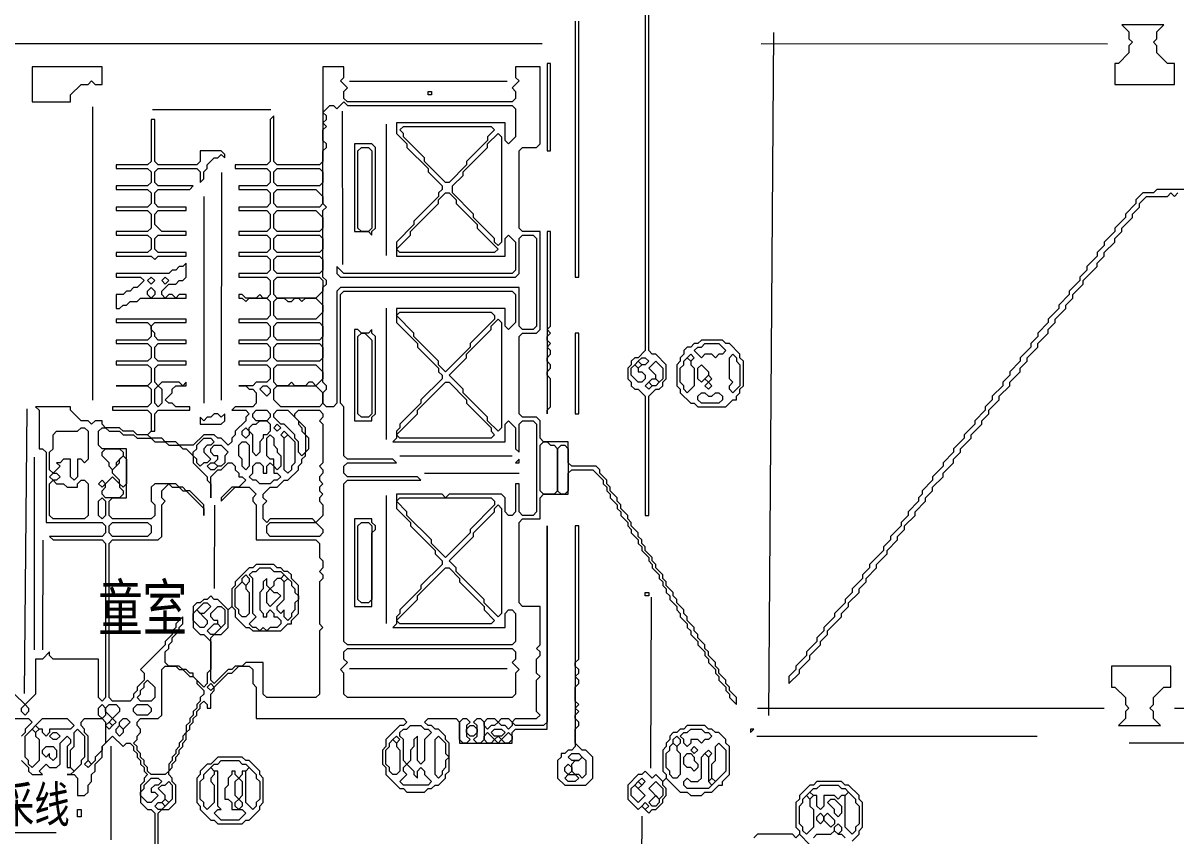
# Model space of a CAD drawing. Extents: x 10 to 1981, y 11 to 1392.
# Drawn here: x 517.4 to 846.4, y 604.5 to 836.5 of the extents above; entities that cross this region are included whole.
import ezdxf

# ---------------------------------------------------------------- set-up
doc = ezdxf.new("R2010")
doc.units = 0
for name, color, linetype, lineweight in [('OCR_TEXT', 6, 'Continuous', 0), ('TRACE_CURVE', 6, 'Continuous', 0), ('TRACE_STRAIGHT', 5, 'Continuous', 0), ('TRACE_TEXT_SYMBOL', 6, 'Continuous', 0)]:
    doc.layers.add(name, color=color, linetype=linetype, lineweight=lineweight)
doc.styles.add('wqy-unicode', font='wqy-unicode.lff')

msp = doc.modelspace()

# ---------------------------------------------------------------- linework, layer by layer
at = {"layer": 'TRACE_CURVE', "color": 6}
for points in [[(691, 739), (690, 738), (690, 735), (691, 734), (691, 733), (692, 732), (693, 732), (695, 730), (695, 696), (696, 696), (696, 730), (698, 732), (699, 732), (700, 733), (700, 734), (701, 735), (701, 739), (698, 742), (697, 742), (696, 743), (696, 843)], [(695, 843), (695, 743), (693, 741), (692, 741), (691, 740), (691, 739)], [(675, 837), (675, 764), (676, 764), (676, 837)], [(603, 824), (603, 797), (602, 796), (590, 796), (589, 797), (589, 810), (588, 809), (588, 797), (587, 796), (578, 796), (578, 795), (587, 795), (588, 794), (588, 791), (587, 790), (579, 790), (579, 789), (587, 789), (588, 788), (588, 785), (587, 784), (579, 784), (579, 783), (587, 783), (588, 782), (588, 778), (587, 777), (579, 777), (579, 776), (587, 776), (588, 775), (588, 772), (587, 771), (579, 771), (579, 770), (587, 770), (588, 769), (588, 766), (587, 765), (579, 765), (579, 764), (587, 764), (588, 763), (588, 759), (587, 758), (586, 758), (585, 759), (584, 758), (581, 758), (580, 759), (579, 759), (579, 758), (580, 758), (581, 757), (582, 758), (587, 758), (588, 757), (588, 753), (587, 752), (579, 752), (579, 751), (587, 751), (588, 750), (588, 747)], [(659, 778), (659, 800), (660, 801), (664, 801), (665, 802), (665, 824), (658, 824), (658, 821), (659, 820), (657, 818), (658, 817), (658, 815), (657, 814), (610, 814), (609, 815), (609, 817), (610, 818), (608, 820), (609, 821), (609, 824), (603, 824)], [(609, 814), (610, 813), (657, 813), (658, 812), (658, 804), (656, 802), (655, 803), (655, 808), (624, 808), (624, 805), (627, 802), (627, 801), (633, 795), (633, 794), (637, 790), (637, 789), (636, 788), (636, 787), (629, 780), (629, 779), (624, 774), (624, 770), (655, 770), (655, 775), (656, 776), (658, 774), (658, 766), (657, 765), (609, 765), (607, 767), (607, 765), (608, 764), (658, 764), (659, 765), (659, 775), (660, 776), (663, 776), (664, 775), (664, 750), (663, 749), (660, 749), (659, 750), (659, 761), (608, 761), (607, 760), (607, 728), (606, 727), (604, 727), (603, 728), (603, 731), (604, 732), (604, 733), (603, 734), (603, 761), (604, 762), (604, 763), (603, 764), (603, 783), (604, 784), (603, 785), (603, 800), (604, 801), (604, 802), (603, 803)], [(603, 803), (603, 806), (604, 807), (603, 808), (604, 809), (604, 810), (603, 811), (605, 813), (606, 813), (607, 812), (609, 814)], [(753, 671), (756, 674), (756, 675), (758, 677), (758, 678), (761, 681), (761, 682), (764, 685), (764, 686), (767, 689), (767, 690), (769, 692), (769, 693), (772, 696), (772, 697), (775, 700), (775, 701), (777, 703), (777, 704), (780, 707), (780, 708), (783, 711), (783, 712), (785, 714), (785, 715), (788, 718), (788, 719), (791, 722), (791, 723), (793, 725), (793, 726), (796, 729), (796, 730), (799, 733), (799, 734), (802, 737), (802, 738), (804, 740), (804, 741), (807, 744), (807, 745), (810, 748), (810, 749), (812, 751), (812, 752), (815, 755), (815, 756), (817, 758), (817, 759), (820, 762), (820, 763), (824, 767), (824, 768), (826, 770), (826, 771), (829, 774), (829, 775), (831, 777), (831, 778), (834, 781), (834, 782), (836, 784), (836, 785), (838, 787)], [(850, 789), (841, 789), (840, 788), (837, 788), (835, 786), (835, 785), (832, 782), (832, 781), (829, 778), (829, 777), (826, 774), (826, 773), (824, 771), (824, 770), (821, 767), (821, 766), (819, 764), (819, 763), (816, 760), (816, 759), (813, 756), (813, 755), (810, 752), (810, 751), (807, 748), (807, 747), (805, 745), (805, 744), (802, 741)], [(838, 787), (844, 787), (845, 788), (846, 787), (847, 788)], [(716, 652), (715, 653), (715, 654), (713, 656), (713, 657), (712, 658), (712, 659), (710, 661), (710, 662), (709, 663), (709, 664), (707, 666), (707, 667), (706, 668), (706, 669), (704, 671), (704, 672), (703, 673), (703, 674), (701, 676), (701, 677), (700, 678), (700, 679), (698, 681), (698, 682), (697, 683), (697, 684), (695, 686), (695, 687), (694, 688), (694, 689), (693, 690), (693, 691), (691, 693), (691, 694), (690, 695), (690, 696), (688, 698), (688, 699), (687, 700), (687, 701), (685, 703), (685, 704), (684, 705), (684, 706), (682, 708), (682, 709), (681, 710), (674, 710), (673, 711), (673, 717), (666, 717), (665, 718), (665, 723), (664, 724), (660, 724), (659, 725), (659, 747), (660, 748), (664, 748), (665, 749), (665, 777), (660, 777), (659, 778)], [(608, 759), (609, 760), (657, 760), (658, 759), (658, 751), (656, 749), (655, 750), (655, 755), (624, 755), (624, 751), (630, 745), (630, 744), (636, 738), (636, 737), (637, 736), (637, 735), (631, 729), (631, 728), (625, 722), (625, 721), (624, 720), (624, 718), (623, 717), (655, 717), (655, 722), (656, 723), (658, 721), (658, 715), (659, 714), (659, 722), (660, 723), (663, 723), (664, 722), (664, 697), (663, 696), (660, 696), (659, 697), (659, 705), (658, 705), (658, 697), (657, 696), (656, 696), (655, 697), (655, 701), (654, 702), (639, 702), (638, 701), (637, 702), (624, 702), (624, 698), (628, 694), (628, 693), (635, 686), (635, 685), (637, 683), (637, 682), (631, 676), (631, 675), (625, 669), (625, 668), (624, 667), (624, 665), (623, 664), (655, 664)], [(655, 664), (655, 668), (656, 669), (657, 669), (658, 668), (658, 660), (657, 659), (610, 659), (609, 660), (609, 705), (610, 706), (631, 706), (630, 707), (610, 707), (609, 708), (609, 710), (610, 711), (624, 711), (623, 712), (610, 712), (609, 713), (609, 727), (608, 728), (608, 759)], [(556, 733), (555, 734), (555, 738), (556, 739), (564, 739), (564, 740), (556, 740), (555, 741), (555, 744), (556, 745), (564, 745), (564, 746), (556, 746), (555, 747), (555, 748), (554, 749), (554, 750), (555, 751), (564, 751), (564, 752), (544, 752), (544, 751), (553, 751), (554, 750), (554, 747), (553, 746), (544, 746), (544, 745), (553, 745), (554, 744), (554, 741), (553, 740), (544, 740), (544, 739), (553, 739), (554, 738), (554, 734), (553, 733), (544, 733), (553, 733), (554, 732), (554, 728), (553, 727), (543, 727), (543, 726), (553, 726), (554, 725), (554, 720), (553, 719), (550, 719), (549, 720), (546, 720), (545, 721), (541, 721), (540, 722), (540, 723), (538, 723), (537, 722), (536, 723), (534, 723), (531, 726), (531, 727), (521, 727), (522, 726)], [(588, 747), (587, 746), (579, 746), (579, 745), (587, 745), (588, 744), (588, 741), (587, 740), (579, 740), (579, 739), (587, 739), (588, 738), (588, 735), (587, 734), (584, 734), (583, 733), (579, 733), (581, 733), (582, 732), (583, 732), (584, 731), (584, 728), (583, 727), (578, 727), (577, 726), (581, 726), (582, 725), (581, 724), (581, 723), (578, 720), (578, 719), (577, 718), (577, 717), (576, 716), (574, 718), (573, 718), (572, 719), (569, 719), (566, 716), (562, 716), (561, 717), (558, 717), (557, 718), (554, 718), (553, 719), (554, 720), (555, 720), (555, 725), (556, 726), (565, 726), (565, 727), (561, 727), (560, 728), (559, 728), (558, 729), (560, 731), (560, 732), (561, 733), (564, 733), (564, 734), (563, 733), (562, 734), (557, 734), (556, 733)], [(802, 741), (802, 740), (799, 737), (799, 736), (797, 734), (797, 733), (794, 730), (794, 729), (792, 727), (792, 726), (789, 723), (789, 722), (786, 719), (786, 718), (783, 715), (783, 714), (780, 711), (780, 710), (777, 707), (777, 706), (774, 703), (774, 702), (773, 701), (773, 700), (770, 697), (770, 696), (768, 694), (768, 693), (765, 690), (765, 689), (763, 687), (763, 686), (759, 682), (759, 681), (757, 679), (757, 678), (754, 675), (754, 674), (752, 672), (752, 671), (749, 668), (749, 667), (746, 664), (746, 663), (744, 661), (744, 660), (741, 657), (741, 656), (738, 653), (738, 652), (736, 650), (736, 648), (739, 651), (739, 652), (742, 655), (742, 656), (745, 659), (745, 660), (747, 662), (747, 663), (751, 667), (751, 668), (753, 670), (753, 671)], [(522, 726), (522, 715), (523, 715), (524, 714), (524, 694), (540, 694), (541, 693), (541, 691), (540, 690), (525, 690), (526, 689), (540, 689), (541, 688), (541, 644), (540, 643), (539, 644), (539, 655), (526, 655), (525, 656), (525, 657), (523, 655), (521, 655), (521, 645), (518, 642), (515, 645)], [(539, 720), (540, 721), (541, 721), (542, 720), (545, 720), (546, 719), (549, 719), (550, 718), (554, 718), (555, 717), (558, 717), (559, 716), (562, 716), (563, 715), (564, 715), (566, 713), (566, 711), (570, 707), (570, 706), (571, 705), (571, 701), (571, 707), (573, 709), (574, 709), (576, 711), (577, 711), (578, 710), (578, 709), (579, 708), (579, 707), (580, 707), (581, 706), (579, 704), (577, 704), (574, 701), (574, 700), (578, 704), (582, 704), (584, 702), (583, 701), (583, 700), (584, 699), (584, 689), (601, 689), (602, 688), (602, 684), (603, 683), (603, 681), (602, 680), (603, 679), (603, 678), (602, 677), (602, 665), (603, 664), (602, 663), (602, 645), (601, 644), (587, 644), (586, 645), (586, 654), (581, 654), (580, 653), (578, 653), (577, 652)], [(560, 660), (560, 661), (562, 663), (562, 664), (563, 665), (563, 667), (561, 665), (561, 664), (560, 663), (560, 662), (558, 660), (558, 659), (551, 652), (552, 651), (552, 649), (550, 647), (550, 646), (549, 645), (549, 644), (548, 643), (543, 643), (542, 644), (542, 688), (543, 689), (556, 689), (557, 690), (557, 699), (558, 700), (557, 701), (557, 703), (559, 705), (560, 704), (562, 704), (563, 703), (564, 703), (569, 698), (569, 696), (569, 699), (565, 703), (564, 703), (563, 704), (562, 704), (561, 705), (555, 705), (554, 704), (554, 700), (555, 699), (555, 696), (554, 695), (543, 695), (542, 696), (542, 700), (543, 701), (547, 701), (547, 715), (540, 715), (539, 716), (539, 720)], [(673, 702), (673, 708), (674, 709), (680, 709), (683, 706), (683, 705), (684, 704), (684, 703), (685, 702), (685, 701), (687, 699), (687, 698), (688, 697), (688, 696), (690, 694), (690, 693), (691, 692), (691, 691), (693, 689), (693, 688), (694, 687), (694, 686), (696, 684), (696, 683), (697, 682), (697, 681), (699, 679), (699, 678), (700, 677), (700, 676), (701, 675), (701, 674), (702, 673), (702, 672), (704, 670), (704, 669), (705, 668), (705, 667), (707, 665), (707, 664), (708, 663), (708, 662), (710, 660), (710, 659), (712, 657), (712, 656), (713, 655), (713, 654), (715, 652), (715, 651), (716, 650), (716, 649), (718, 647), (718, 646), (719, 645), (719, 644), (721, 642), (721, 644), (719, 646), (719, 647), (718, 648), (718, 649), (716, 651), (716, 652)], [(584, 638), (626, 638), (627, 637), (626, 636), (625, 636), (621, 632), (621, 630), (620, 629), (620, 625), (621, 624), (621, 622), (625, 618), (626, 618), (627, 617), (632, 617), (633, 618), (634, 618), (635, 619), (636, 619), (638, 621), (638, 622), (639, 623), (639, 631), (638, 632), (638, 633), (636, 635), (635, 635), (634, 636), (633, 636), (632, 637), (633, 638), (641, 638), (642, 637), (642, 631), (657, 631), (657, 634), (658, 635), (667, 635), (667, 693), (667, 637), (666, 636), (658, 636), (657, 637), (658, 638), (664, 638), (665, 639), (664, 640), (664, 649), (665, 650), (664, 651), (664, 655), (665, 656), (665, 657), (664, 658), (665, 659), (665, 670), (660, 670), (659, 671), (659, 694), (660, 695), (665, 695), (665, 701), (666, 702), (673, 702)], [(577, 652), (576, 652), (572, 648), (571, 649), (571, 661), (572, 662), (574, 662), (576, 664), (576, 669), (577, 670), (578, 669), (578, 667), (581, 664), (582, 664), (583, 663), (591, 663), (593, 665), (594, 665), (594, 666), (596, 668), (596, 676), (594, 678), (594, 679), (593, 680), (592, 680), (591, 681), (590, 681), (589, 682), (584, 682), (583, 681), (582, 681), (578, 677), (578, 676), (577, 675), (577, 670), (576, 669), (573, 672), (572, 672), (571, 673), (570, 672), (569, 672), (568, 671), (567, 671), (566, 670), (566, 664), (568, 662), (569, 662), (571, 660), (571, 652), (570, 651), (570, 648), (569, 647), (566, 650), (566, 651), (565, 651), (564, 652), (563, 652), (562, 653), (559, 653), (558, 654), (558, 657), (559, 658), (559, 659), (560, 660)], [(556, 596), (556, 611), (557, 612), (559, 612), (561, 614), (561, 619), (560, 620), (560, 621), (559, 622), (559, 623), (560, 624), (560, 625), (561, 626), (561, 627), (562, 628), (562, 629), (563, 630), (563, 631), (564, 632), (564, 634), (565, 635), (565, 636), (566, 637), (566, 638), (567, 639), (567, 640), (568, 641), (568, 642), (569, 643), (570, 642), (570, 641), (571, 641), (571, 645), (572, 646), (572, 647), (576, 651), (577, 651), (579, 653), (582, 653), (583, 652), (583, 648), (584, 647), (584, 638)], [(514, 638), (519, 638), (520, 637), (518, 635), (518, 634), (517, 633)], [(517, 626), (519, 624), (519, 623), (520, 622), (523, 622), (522, 623), (524, 625), (525, 624), (527, 624), (528, 625), (528, 631), (530, 633), (531, 632), (531, 631), (530, 630), (530, 624), (531, 624), (532, 623), (531, 622), (530, 622), (532, 622), (533, 621), (533, 616), (535, 616), (536, 617), (536, 619), (537, 620), (537, 622), (538, 623), (538, 625), (540, 627), (540, 630), (543, 633), (546, 630), (547, 631), (548, 631), (549, 630), (549, 629)], [(549, 629), (550, 628), (550, 627), (551, 626), (551, 625), (552, 624), (552, 623), (553, 622), (552, 621), (552, 620), (551, 619), (551, 614), (553, 612), (554, 612), (555, 611), (555, 596)]]:
    msp.add_lwpolyline(points, dxfattribs=at)
for points in [[(625, 806), (626, 807), (651, 807), (652, 806), (650, 804), (650, 803), (644, 797), (644, 796), (639, 791), (638, 791), (632, 797), (632, 798), (626, 804), (626, 805)], [(653, 805), (654, 804), (654, 774), (653, 773), (652, 774), (652, 775), (646, 781), (646, 782), (640, 788), (640, 790), (643, 793), (643, 794), (650, 801), (650, 802)], [(589, 794), (590, 795), (602, 795), (603, 794), (603, 791), (602, 790), (590, 790), (589, 791)], [(589, 788), (590, 789), (601, 789), (603, 787), (603, 785), (602, 784), (590, 784), (589, 785)], [(638, 788), (639, 788), (641, 786), (641, 785), (647, 779), (647, 778), (653, 772), (652, 771), (625, 771), (624, 772), (628, 776), (628, 777), (636, 785), (636, 786)], [(589, 782), (590, 783), (601, 783), (603, 781), (603, 778), (602, 777), (590, 777), (589, 778)], [(589, 775), (590, 776), (602, 776), (603, 775), (603, 772), (602, 771), (590, 771), (589, 772)], [(589, 769), (590, 770), (602, 770), (603, 769), (603, 766), (602, 765), (590, 765), (589, 766)], [(589, 763), (590, 764), (602, 764), (603, 763), (603, 760), (601, 758), (590, 758), (589, 759)], [(589, 757), (590, 758), (592, 758), (593, 757), (594, 757), (595, 758), (596, 758), (597, 757), (598, 758), (601, 758), (603, 756), (603, 754), (601, 752), (590, 752), (589, 753)], [(624, 753), (625, 754), (651, 754), (652, 753), (652, 752), (645, 745), (645, 744), (638, 737), (636, 739), (636, 740), (629, 747), (629, 748)], [(589, 750), (590, 751), (602, 751), (603, 750), (603, 747), (602, 746), (590, 746), (589, 747)], [(653, 752), (654, 751), (654, 721), (653, 720), (650, 723), (650, 724), (643, 731), (643, 732), (639, 736), (644, 741), (644, 742), (651, 749), (651, 750)], [(589, 744), (590, 745), (602, 745), (603, 744), (603, 741), (602, 740), (590, 740), (589, 741)], [(693, 740), (694, 741), (695, 741), (696, 740), (695, 739), (694, 739)], [(589, 738), (590, 739), (601, 739), (603, 737), (603, 735), (601, 733), (600, 734), (599, 734), (598, 733), (595, 733), (594, 734), (593, 733), (590, 733), (589, 734)], [(691, 738), (692, 739), (693, 738), (693, 737), (694, 737), (695, 736), (695, 735), (694, 734), (693, 734), (691, 736)], [(692, 739), (693, 740), (694, 739), (693, 738)], [(698, 740), (700, 738), (700, 735), (699, 734), (698, 735), (698, 736), (696, 738)], [(638, 734), (639, 734), (644, 729), (644, 728), (651, 721), (651, 720), (652, 719), (651, 718), (625, 718), (624, 719), (630, 725), (630, 726)], [(695, 733), (696, 734), (697, 733), (696, 732)], [(696, 734), (697, 735), (698, 735), (699, 734), (698, 733), (697, 733)], [(555, 732), (556, 733), (557, 732), (557, 728), (556, 727), (555, 728)], [(585, 732), (586, 733), (587, 733), (588, 732), (588, 731), (587, 730)], [(589, 732), (590, 733), (601, 733), (603, 731), (603, 728), (602, 727), (591, 727), (589, 729)], [(583, 725), (584, 726), (587, 726), (588, 725), (588, 724), (587, 723), (584, 723), (583, 724)], [(595, 725), (596, 726), (602, 726), (603, 725), (603, 724), (602, 723), (603, 722), (603, 711), (602, 710), (603, 709), (603, 708), (602, 707), (602, 706), (603, 705), (602, 704), (602, 703), (603, 702), (602, 701), (602, 700), (603, 699), (603, 696), (601, 694), (600, 695), (588, 695), (587, 694), (586, 695), (586, 699), (587, 700), (586, 701), (586, 702), (588, 704), (590, 704), (592, 706), (593, 706), (596, 709), (596, 710), (597, 711), (597, 712), (598, 713), (598, 714), (599, 715), (599, 718), (598, 719), (598, 721), (595, 724)], [(589, 725), (590, 726), (593, 726), (596, 723), (596, 722), (597, 721), (597, 720), (598, 719), (598, 714), (597, 713), (596, 714), (596, 717), (595, 718), (595, 719), (592, 722), (591, 722), (589, 724)], [(533, 720), (534, 721), (535, 721), (536, 720), (536, 712), (535, 711), (534, 712), (533, 712), (533, 707), (532, 706), (531, 707), (531, 712), (529, 712), (528, 711), (527, 711), (528, 710), (526, 708), (525, 709), (525, 714), (526, 715), (526, 719), (527, 720)], [(580, 720), (581, 721), (582, 720), (582, 719), (581, 718), (580, 719)], [(584, 722), (585, 723), (587, 723), (588, 722), (588, 720), (587, 719), (586, 719), (586, 718), (585, 717), (585, 714), (584, 713), (583, 714), (583, 719), (582, 720), (582, 721), (583, 722)], [(589, 721), (590, 722), (591, 721), (590, 720)], [(569, 718), (571, 718), (572, 717), (571, 716), (570, 716), (569, 715), (569, 714), (571, 712), (570, 711), (569, 711), (568, 710), (567, 711), (567, 712), (566, 713), (566, 714), (567, 715), (567, 716)], [(587, 718), (588, 719), (589, 718), (589, 716), (590, 715), (590, 714), (591, 713), (591, 710), (590, 709), (589, 710), (589, 712), (588, 712), (587, 713)], [(591, 719), (592, 720), (593, 719), (592, 718)], [(592, 718), (593, 719), (595, 717), (595, 711), (594, 710), (594, 709), (593, 708), (592, 709)], [(540, 714), (541, 715), (545, 715), (546, 714), (546, 713), (544, 711), (544, 710), (543, 709), (542, 710), (542, 711), (540, 713)], [(571, 715), (572, 716), (574, 716), (576, 714), (575, 713), (575, 711), (574, 710), (573, 710), (572, 711), (573, 712), (573, 713), (572, 713), (571, 714)], [(579, 716), (580, 717), (581, 717), (582, 716), (582, 710), (581, 709), (580, 710), (580, 712), (579, 713)], [(665, 716), (666, 717), (667, 717), (668, 716), (669, 716), (670, 715), (670, 703), (669, 702), (666, 702), (665, 703)], [(670, 715), (671, 716), (672, 716), (673, 715), (673, 703), (672, 702), (671, 702), (670, 703)], [(545, 712), (546, 713), (547, 712), (547, 705), (546, 704), (545, 705), (545, 706), (543, 708), (543, 709), (545, 711)], [(570, 710), (571, 711), (572, 711), (573, 710), (572, 709), (571, 709)], [(583, 710), (584, 711), (585, 711), (586, 710), (586, 708), (587, 708), (587, 710), (588, 711), (589, 710), (589, 708), (590, 708), (591, 707), (590, 706), (589, 706), (588, 705), (585, 705), (584, 706), (583, 706), (582, 707), (583, 708)], [(525, 707), (526, 708), (527, 708), (528, 707), (527, 706), (526, 706)], [(525, 705), (526, 706), (527, 705), (529, 705), (530, 704), (533, 704), (533, 705), (534, 706), (535, 706), (536, 705), (536, 696), (535, 695), (526, 695), (525, 696)], [(539, 705), (540, 706), (541, 705), (540, 704)], [(543, 707), (545, 705), (545, 704), (546, 703), (546, 702), (545, 701), (541, 701), (540, 702), (540, 703), (541, 704), (541, 705)], [(539, 700), (540, 701), (541, 700), (541, 696), (540, 695), (539, 696)], [(624, 700), (625, 701), (651, 701), (652, 700), (652, 699), (645, 692), (645, 691), (638, 684), (634, 688), (634, 689), (627, 696), (627, 697)], [(652, 698), (653, 699), (654, 698), (654, 668), (653, 667), (649, 671), (649, 672), (641, 680), (641, 681), (639, 683), (646, 690), (646, 691), (652, 697)], [(542, 693), (543, 694), (553, 694), (554, 693), (554, 691), (553, 690), (543, 690), (542, 691)], [(587, 693), (588, 694), (601, 694), (603, 692), (603, 691), (602, 690), (588, 690), (587, 691)], [(675, 693), (675, 630), (674, 629), (673, 629), (672, 628), (671, 628), (671, 627), (670, 626), (670, 621), (672, 619), (678, 619), (680, 621), (680, 627), (678, 629), (677, 629), (675, 631), (675, 635), (676, 636), (676, 637), (675, 638), (675, 639), (676, 640), (675, 641), (676, 642), (675, 643), (675, 647), (676, 648), (676, 649), (675, 650), (676, 651), (676, 652), (675, 653), (675, 654), (676, 655), (676, 693)], [(580, 678), (581, 679), (582, 678), (582, 677), (581, 676), (580, 677)], [(584, 680), (585, 681), (588, 681), (589, 680), (591, 680), (592, 679), (591, 678), (590, 678), (589, 677), (589, 676), (588, 675), (587, 676), (587, 678), (586, 677), (586, 675), (585, 674), (585, 669), (586, 668), (586, 667), (587, 667), (587, 668), (588, 669), (589, 668), (589, 667), (590, 667), (591, 666), (591, 665), (590, 664), (588, 664), (587, 663), (586, 664), (585, 663), (584, 664), (583, 664), (582, 665), (584, 667), (583, 668), (583, 678), (582, 679), (583, 680)], [(592, 677), (593, 678), (594, 677), (594, 676), (595, 675), (595, 674), (596, 673), (596, 672), (595, 671), (595, 669), (594, 668), (594, 667), (593, 666), (592, 667), (592, 669), (591, 668), (590, 669), (590, 670), (592, 672)], [(591, 678), (592, 679), (593, 678), (592, 677)], [(638, 681), (639, 681), (642, 678), (642, 677), (649, 670), (649, 669), (652, 666), (651, 665), (625, 665), (624, 666), (630, 672), (630, 673)], [(580, 677), (581, 676), (581, 675), (582, 674), (582, 668), (581, 667), (580, 667), (579, 668), (579, 669), (578, 670), (578, 675)], [(587, 674), (588, 675), (589, 674), (590, 674), (591, 673), (588, 670), (587, 671)], [(566, 668), (567, 669), (570, 666), (570, 665), (569, 664), (568, 664), (566, 666)], [(569, 671), (570, 671), (571, 670), (569, 668), (568, 668), (567, 669)], [(573, 670), (574, 670), (575, 669), (575, 665), (574, 664), (573, 665), (573, 666), (572, 666), (571, 667), (571, 668)], [(572, 665), (573, 665), (574, 664), (572, 662), (571, 662), (570, 663)], [(609, 657), (610, 658), (657, 658), (658, 657), (658, 655), (657, 654), (659, 652), (658, 651), (658, 645), (657, 644), (610, 644), (609, 645), (609, 651), (608, 652), (610, 654), (609, 655)], [(557, 652), (558, 653), (561, 653), (562, 652), (563, 652), (565, 650), (566, 650), (567, 649), (567, 648), (569, 646), (569, 645), (568, 644), (568, 643), (567, 642), (567, 641), (566, 640), (566, 639), (565, 638), (565, 637), (564, 636), (564, 634), (563, 633), (563, 632), (562, 631), (562, 630), (561, 629), (561, 628), (560, 627), (560, 626), (559, 625), (559, 623), (558, 622), (554, 622), (553, 623), (553, 624), (552, 625), (552, 626), (551, 627), (551, 628), (550, 629), (550, 630), (549, 631), (550, 632), (550, 633), (551, 634), (551, 635), (550, 636), (550, 637), (551, 638), (556, 638), (557, 639)], [(552, 648), (553, 649), (555, 647), (555, 644), (554, 643), (551, 643), (550, 644), (551, 645), (551, 646), (552, 647)], [(570, 647), (571, 648), (572, 647), (571, 646)], [(517, 641), (518, 642), (519, 641), (519, 640), (518, 639), (517, 640)], [(539, 641), (540, 642), (541, 641), (541, 639), (540, 638), (539, 639)], [(541, 641), (542, 642), (544, 642), (545, 641), (545, 640), (543, 638), (541, 640)], [(549, 641), (550, 642), (553, 642), (554, 641), (554, 640), (553, 639), (550, 639), (549, 640)], [(520, 635), (521, 634), (521, 633), (522, 632), (522, 626), (520, 624), (519, 625), (519, 626), (518, 627), (518, 633)], [(520, 635), (521, 636), (522, 635), (521, 634)], [(523, 638), (530, 638), (532, 636), (531, 635), (525, 635), (525, 634), (524, 633), (523, 634), (523, 635), (522, 635), (521, 636)], [(532, 634), (533, 635), (535, 633), (535, 627), (534, 626), (534, 625), (532, 623), (531, 624), (531, 629), (532, 630)], [(534, 637), (535, 638), (540, 638), (541, 637), (541, 631), (540, 630), (540, 629), (538, 627), (538, 626), (537, 625), (536, 626), (536, 633), (535, 634), (535, 635), (534, 636)], [(541, 636), (542, 637), (543, 636), (542, 635)], [(542, 637), (543, 638), (544, 637), (543, 636)], [(544, 635), (545, 636), (546, 635), (546, 634), (545, 633), (544, 634)], [(545, 637), (546, 638), (547, 638), (548, 637), (546, 635), (545, 636)], [(627, 635), (628, 636), (631, 636), (632, 635), (633, 635), (634, 634), (632, 632), (632, 626), (631, 625), (630, 626), (630, 633), (629, 632), (629, 630), (628, 629), (628, 626), (627, 625), (626, 626), (626, 632), (625, 633), (625, 634), (626, 635)], [(642, 637), (643, 638), (644, 638), (645, 637), (644, 636), (644, 633), (645, 632), (644, 631), (643, 631), (642, 632)], [(644, 635), (645, 636), (646, 636), (647, 635), (647, 634), (646, 633), (645, 633), (644, 634)], [(646, 637), (647, 638), (648, 638), (649, 637), (649, 632), (648, 631), (647, 631), (646, 632), (647, 633), (647, 636)], [(649, 637), (650, 638), (652, 638), (653, 637), (652, 636), (651, 636), (650, 635), (649, 636)], [(651, 634), (652, 635), (654, 635), (655, 634), (654, 633), (652, 633)], [(653, 637), (654, 638), (656, 638), (657, 637), (657, 636), (656, 635), (655, 636), (654, 636)], [(525, 633), (526, 634), (527, 634), (528, 633), (527, 632), (526, 632)], [(622, 631), (623, 632), (624, 631), (624, 630), (625, 629), (625, 623), (624, 622), (623, 622), (622, 623), (622, 624), (621, 625), (621, 629), (622, 630)], [(623, 632), (624, 633), (625, 632), (624, 631)], [(635, 632), (636, 633), (638, 631), (638, 628), (639, 627), (638, 626), (638, 624), (637, 623), (637, 622), (636, 621), (635, 622)], [(649, 633), (650, 634), (652, 632), (651, 631), (650, 631), (649, 632)], [(652, 632), (653, 633), (654, 632), (653, 631)], [(656, 634), (657, 633), (657, 632), (656, 631), (655, 631), (654, 632)], [(523, 629), (524, 630), (526, 630), (527, 629), (527, 627), (526, 626), (525, 627), (525, 628), (524, 627), (523, 628)], [(535, 625), (536, 626), (537, 625), (536, 624)], [(673, 627), (674, 628), (676, 628), (677, 627), (676, 626), (674, 626)], [(676, 626), (677, 627), (678, 626), (678, 622), (677, 621), (676, 622), (675, 622), (674, 623), (674, 625), (675, 626)], [(626, 624), (627, 625), (629, 623), (629, 622), (630, 621), (630, 623), (631, 624), (632, 623), (632, 622), (634, 620), (633, 619), (626, 619), (625, 620), (627, 622), (626, 623)], [(672, 624), (673, 625), (674, 624), (674, 623), (673, 622), (672, 623)], [(672, 621), (673, 622), (675, 622), (676, 621), (675, 620), (673, 620)], [(554, 621), (556, 621), (557, 620), (556, 619), (555, 619), (554, 618), (554, 617), (555, 617), (556, 616), (554, 614), (553, 614), (551, 616), (551, 617), (552, 618), (552, 619)], [(558, 619), (559, 620), (560, 619), (560, 615), (559, 614), (558, 615), (558, 616), (556, 618), (557, 619)], [(555, 613), (556, 614), (557, 614), (558, 613), (557, 612), (556, 612)], [(557, 614), (558, 615), (559, 614), (558, 613)]]:
    msp.add_lwpolyline(points, close=True, dxfattribs=at)
at = {"layer": 'TRACE_STRAIGHT', "color": 5}
for p, q in [((730.28, 638.84), (731.69, 833.84)), ((514.37, 830.67), (665.62, 830.63)), ((728.12, 830.69), (826.87, 830.59)), ((610.62, 819.95), (655.63, 819.94)), ((537.36, 728.87), (537.37, 812.62)), ((554.37, 811.85), (588.13, 811.85)), ((608.55, 811.38), (608.6, 767.62)), ((621.18, 770.12), (621.19, 807.62)), ((574.11, 728.87), (574.16, 793.87)), ((569, 787), (569, 728)), ((621.17, 717.62), (621.19, 755.12)), ((517.88, 645.13), (518.57, 726.38)), ((520.65, 712.62), (520.65, 657.62)), ((625, 713), (657, 713)), ((632, 708), (659, 708)), ((621.19, 665.12), (621.19, 701.64)), ((572.08, 675.12), (572.15, 698.88)), ((523.1, 657.62), (523.18, 688.88)), ((696.59, 623.87), (696.78, 672.63)), ((610.62, 652.3), (655.62, 652.31)), ((727, 641), (826, 641)), ((846, 641), (960, 641)), ((726.87, 632.93), (806.88, 632.98)), ((542.54, 603.36), (542.54, 630.12)), ((833.12, 631.08), (950.63, 631.15)), ((694.02, 577.62), (694.08, 610.13)), ((478.12, 605.53), (526.88, 605.44))]:
    msp.add_line(p, q, dxfattribs=at)
at = {"layer": 'TRACE_TEXT_SYMBOL', "color": 6}
for points in [[(831, 836), (833, 834), (833, 832), (834, 831), (833, 830), (833, 828), (830, 825), (829, 825), (829, 819), (846, 819), (846, 825), (844, 825), (841, 828), (841, 830), (840, 831), (841, 832), (841, 834), (843, 836)], [(520, 824), (520, 814), (531, 814), (531, 816), (534, 819), (536, 819), (537, 820), (538, 819), (540, 819), (540, 824)], [(667, 825), (667, 800), (668, 800), (668, 825)], [(633, 817), (634, 817), (634, 816), (633, 816)], [(612, 802), (612, 777), (616, 777), (617, 776), (617, 777), (618, 778), (618, 801), (617, 802)], [(613, 800), (614, 801), (616, 801), (617, 800), (617, 778), (616, 777), (614, 777), (613, 778)], [(667, 777), (667, 725), (667, 726), (668, 727), (668, 735), (667, 736), (667, 737), (668, 738), (668, 739), (667, 740), (667, 741), (668, 742), (668, 743), (667, 744), (668, 745), (667, 746), (667, 747), (668, 748), (667, 749), (668, 750), (668, 777)], [(564, 768), (563, 767), (562, 767), (561, 766), (560, 766), (559, 765), (544, 765), (544, 764), (551, 764), (552, 763), (550, 761), (549, 761), (548, 760), (547, 760), (546, 759), (544, 759), (544, 755), (545, 755), (546, 756), (547, 756), (548, 757), (550, 757), (551, 758), (564, 758), (564, 759), (562, 759), (561, 758), (560, 759), (559, 759), (558, 758), (557, 759), (557, 760), (559, 762), (561, 762), (562, 763), (563, 763), (564, 764)], [(553, 763), (554, 764), (555, 763), (554, 762)], [(557, 763), (558, 764), (559, 763), (558, 762)], [(553, 760), (554, 761), (555, 760), (555, 759), (554, 758), (553, 759)], [(612, 749), (612, 723), (617, 723), (617, 724), (618, 725), (618, 747), (617, 748), (617, 749), (616, 748), (614, 748), (613, 749)], [(613, 747), (614, 748), (615, 748), (617, 746), (617, 725), (616, 724), (614, 724), (613, 725)], [(675, 748), (675, 725), (676, 725), (676, 748)], [(711, 746), (710, 745), (709, 745), (708, 744), (707, 744), (706, 743), (706, 742), (705, 741), (705, 740), (704, 739), (704, 733), (705, 732), (705, 731), (708, 728), (709, 728), (710, 727), (718, 727), (720, 729), (721, 729), (721, 730), (722, 731), (722, 732), (723, 733), (723, 740), (722, 741), (722, 742), (719, 745), (718, 745), (717, 746)], [(711, 744), (712, 745), (716, 745), (718, 743), (717, 742), (716, 742), (715, 741), (714, 742), (712, 742), (711, 741), (709, 743), (710, 744)], [(706, 740), (707, 741), (708, 740), (708, 739), (709, 738), (709, 733), (707, 731), (706, 732), (706, 733), (705, 734), (705, 738), (706, 739)], [(707, 741), (708, 742), (709, 741), (708, 740)], [(719, 741), (720, 742), (721, 741), (721, 740), (722, 739), (722, 733), (720, 731), (719, 732), (719, 733), (720, 734), (719, 735)], [(710, 738), (711, 739), (713, 737), (713, 736), (711, 734), (710, 735)], [(712, 735), (713, 736), (714, 735), (713, 734)], [(712, 733), (713, 734), (714, 733), (713, 732)], [(710, 730), (711, 731), (712, 731), (713, 730), (714, 730), (715, 731), (716, 731), (717, 730), (717, 729), (716, 728), (711, 728), (710, 729)], [(572, 725), (571, 724), (570, 724), (569, 723), (568, 724), (568, 722), (574, 722), (575, 723), (575, 725), (574, 724), (573, 725)], [(659, 712), (658, 711), (659, 711)], [(612, 695), (612, 670), (617, 670), (617, 691), (618, 692), (618, 693), (617, 694), (617, 695)], [(613, 693), (614, 694), (616, 694), (617, 693), (617, 672), (616, 671), (614, 671), (613, 672)], [(695, 674), (696, 674), (696, 673), (695, 673)], [(828, 653), (828, 647), (829, 647), (832, 644), (832, 642), (833, 641), (832, 640), (832, 638), (830, 636), (842, 636), (840, 638), (840, 640), (839, 641), (840, 642), (840, 644), (843, 647), (845, 647), (845, 653)], [(707, 636), (706, 635), (705, 635), (704, 634), (703, 634), (702, 633), (702, 632), (701, 631), (701, 630), (700, 629), (700, 623), (701, 622), (701, 621), (700, 620), (698, 622), (697, 621), (695, 623), (694, 622), (693, 622), (690, 619), (690, 615), (693, 612), (694, 613), (696, 611), (697, 612), (698, 612), (700, 614), (700, 615), (701, 616), (701, 618), (700, 619), (700, 620), (701, 621), (705, 617), (707, 617), (708, 616), (711, 616), (712, 617), (714, 617), (716, 619), (717, 619), (717, 620), (719, 622), (719, 630), (718, 631), (718, 632), (716, 634), (715, 634), (714, 635), (713, 635), (712, 636)], [(707, 634), (708, 635), (711, 635), (712, 634), (713, 634), (714, 633), (713, 632), (712, 632), (711, 631), (710, 632), (708, 632), (708, 631), (707, 630), (706, 631), (706, 632), (705, 633), (706, 634)], [(725, 635), (725, 634), (726, 635)], [(703, 632), (704, 633), (705, 632), (705, 631), (704, 630), (703, 631)], [(702, 630), (703, 631), (704, 630), (704, 629), (705, 628), (705, 622), (704, 621), (703, 621), (702, 622), (702, 623), (701, 624), (701, 628), (702, 629)], [(708, 629), (709, 630), (710, 629), (709, 628)], [(712, 628), (713, 629), (714, 628), (713, 627)], [(715, 630), (716, 631), (718, 629), (718, 623), (715, 620), (714, 621), (714, 625), (715, 626)], [(573, 627), (571, 625), (570, 625), (568, 623), (568, 622), (567, 621), (567, 614), (568, 613), (568, 612), (571, 609), (572, 609), (573, 608), (580, 608), (581, 609), (582, 609), (585, 612), (585, 613), (586, 614), (586, 621), (585, 622), (585, 623), (582, 626), (581, 626), (580, 627)], [(573, 625), (574, 626), (579, 626), (580, 625), (581, 625), (582, 624), (581, 623), (580, 623), (580, 622), (579, 621), (578, 622), (578, 623), (577, 623), (577, 622), (576, 621), (576, 619), (575, 618), (575, 615), (576, 615), (577, 614), (577, 612), (580, 612), (581, 611), (579, 609), (574, 609), (572, 611), (573, 612), (574, 612), (573, 613), (573, 623), (572, 623), (571, 624), (572, 625)], [(711, 627), (712, 628), (713, 627), (713, 620), (714, 619), (713, 618), (707, 618), (706, 619), (706, 620), (707, 621), (708, 620), (710, 620), (711, 621)], [(706, 627), (707, 628), (708, 628), (709, 627), (709, 626), (710, 625), (710, 624), (709, 623), (708, 624), (707, 624), (706, 625)], [(571, 624), (572, 623), (572, 622), (571, 621), (571, 620), (572, 619), (572, 614), (570, 612), (569, 613), (569, 614), (568, 615), (568, 620), (569, 621), (569, 622)], [(581, 623), (582, 624), (584, 622), (584, 621), (585, 620), (585, 615), (584, 614), (584, 613), (583, 612), (581, 614)], [(578, 620), (579, 621), (580, 620), (580, 616), (579, 615), (578, 616)], [(691, 618), (692, 619), (695, 616), (693, 614), (691, 616)], [(692, 619), (693, 620), (694, 619), (693, 618)], [(693, 620), (694, 621), (695, 620), (694, 619)], [(698, 620), (700, 618), (700, 616), (699, 615), (696, 618)], [(713, 620), (714, 621), (715, 620), (714, 619)], [(744, 618), (745, 619), (750, 619), (751, 618), (752, 618), (753, 617), (752, 616), (751, 616), (750, 615), (749, 616), (746, 616), (746, 613), (745, 612), (744, 613), (744, 616), (743, 616), (742, 617), (743, 618)], [(698, 616), (699, 615), (699, 614), (698, 613), (697, 613), (696, 614)], [(740, 615), (741, 616), (742, 615), (742, 613), (743, 612), (743, 607), (741, 605), (740, 606), (740, 607), (739, 608), (739, 613), (740, 614)], [(741, 616), (742, 617), (743, 616), (742, 615)], [(752, 616), (753, 617), (755, 615), (755, 614), (756, 613), (756, 608), (755, 607), (755, 606), (754, 605), (752, 607)], [(533, 612), (534, 612), (534, 610), (533, 610)], [(578, 614), (579, 615), (580, 614), (580, 613), (579, 612), (578, 613)], [(694, 613), (695, 614), (696, 613), (695, 612)], [(747, 614), (748, 615), (749, 615), (751, 613), (751, 611), (750, 610), (749, 611), (749, 612)], [(744, 610), (745, 611), (746, 610), (746, 609), (745, 608), (744, 609)], [(746, 610), (747, 611), (749, 609), (749, 608), (748, 607), (746, 609)], [(749, 607), (750, 608), (751, 607), (751, 606), (750, 605), (749, 606)]]:
    msp.add_lwpolyline(points, close=True, dxfattribs=at)
for points in [[(554, 809), (554, 797), (553, 796), (544, 796), (544, 795), (553, 795), (554, 794), (554, 791), (553, 790), (544, 790), (544, 789), (553, 789), (554, 788), (554, 785), (553, 784), (544, 784), (544, 783), (553, 783), (554, 782), (554, 778), (553, 777), (544, 777), (544, 776), (553, 776), (554, 775), (554, 772), (553, 771), (544, 771), (544, 770), (554, 770), (555, 769), (556, 770), (564, 770), (564, 771), (556, 771), (555, 772), (555, 775), (556, 776), (564, 776), (564, 777), (557, 777), (555, 779), (555, 782), (556, 783), (564, 783), (564, 784), (556, 784), (555, 785), (555, 788), (556, 789), (565, 789), (566, 790), (556, 790), (555, 791), (555, 794), (556, 795), (567, 795), (568, 794), (568, 791), (569, 792), (569, 794), (570, 795), (570, 796), (572, 798)], [(572, 798), (573, 798), (574, 799), (575, 798), (575, 799), (574, 800), (568, 800), (568, 797), (567, 796), (556, 796), (555, 797), (555, 809), (554, 809)], [(754, 603), (756, 605), (756, 606), (757, 607), (757, 614), (756, 615), (756, 616), (753, 619), (752, 619), (751, 620), (744, 620), (743, 619), (742, 619), (739, 616), (739, 615), (738, 614), (738, 607), (739, 606), (739, 605), (738, 604), (737, 605), (727, 605), (726, 604)], [(743, 604), (744, 605), (748, 605), (749, 606), (750, 605), (751, 605), (752, 604)], [(738, 604), (739, 605), (742, 602)]]:
    msp.add_lwpolyline(points, dxfattribs=at)

# ---------------------------------------------------------------- texts
at = {"layer": 'OCR_TEXT', "color": 6, "style": 'wqy-unicode', "width": 0.72}
for s, height, p in [('童室', 12.938, (538.88, 663.19)), ('消火检启采线', 10.281, (470.18, 608.35))]:
    msp.add_text(s, height=height, dxfattribs=at).set_placement(p)

doc.saveas('drawing.dxf')
